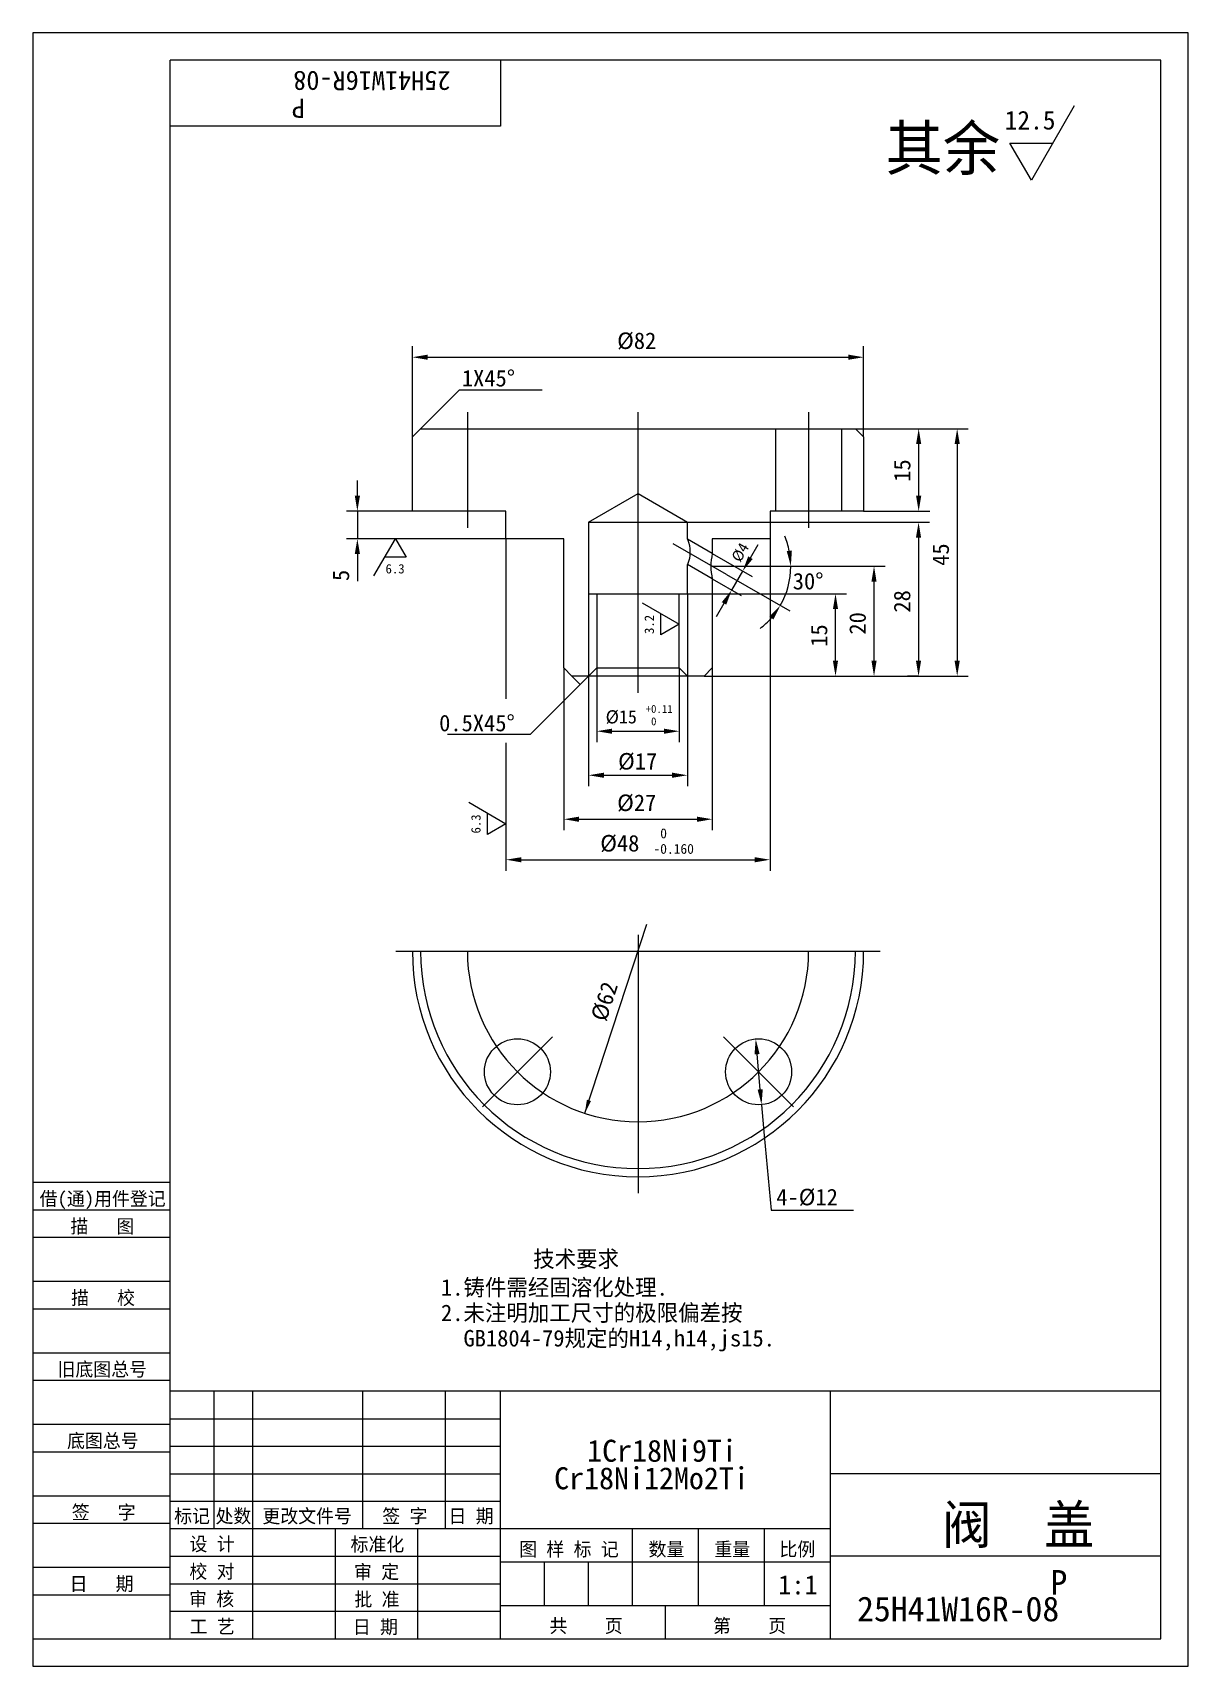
# Model space of a CAD drawing. Header units: metres. Extents: x 0 to 210, y 0 to 297.
import ezdxf

# ---------------------------------------------------------------- set-up
doc = ezdxf.new("R2010")
doc.units = ezdxf.units.M
for name, color, linetype in [('C', 6, 'Continuous'), ('D', 1, 'Continuous'), ('FL', 5, 'Continuous'), ('T', 7, 'Continuous'), ('TL', 4, 'Continuous')]:
    doc.layers.add(name, color=color, linetype=linetype)

# ---------------------------------------------------------------- blocks, each defined once
blk = doc.blocks.new('TUKUN4')
at = {"layer": 'FL'}
for p, q in [((0, 297), (0, 0)), ((210, 297), (0, 297)), ((210, 0), (210, 297)), ((0, 78), (25, 78)), ((0, 70), (25, 70)), ((0, 65), (25, 65)), ((0, 57), (25, 57)), ((0, 52), (25, 52)), ((33, 25), (33, 50)), ((40, 5), (40, 50)), ((60, 25), (60, 50)), ((75, 25), (75, 50)), ((25, 45), (85, 45)), ((0, 44), (25, 44)), ((0, 39), (25, 39)), ((25, 40), (85, 40)), ((25, 35), (85, 35)), ((0, 31), (25, 31)), ((25, 30), (85, 30)), ((0, 26), (25, 26)), ((70, 5), (70, 25)), ((0, 18), (25, 18)), ((25, 20), (85, 20)), ((25, 15), (85, 15)), ((0, 13), (25, 13)), ((25, 10), (85, 10)), ((0, 0), (210, 0))]:
    blk.add_line(p, q, dxfattribs=at)
at = {"layer": 'TL'}
for p, q in [((25, 5), (25, 292)), ((205, 292), (25, 292)), ((85, 292), (85, 280)), ((205, 5), (205, 292)), ((85, 280), (25, 280)), ((0, 88), (25, 88)), ((0, 83), (25, 83)), ((205, 50), (25, 50)), ((85, 5), (85, 50)), ((145, 5), (145, 50)), ((205, 35), (145, 35)), ((145, 25), (25, 25)), ((55, 5), (55, 25)), ((109, 11), (109, 25)), ((121, 11), (121, 25)), ((133, 11), (133, 25)), ((85, 19), (145, 19)), ((93, 11), (93, 19)), ((101, 11), (101, 19)), ((205, 20), (145, 20)), ((145, 11), (85, 11)), ((115, 5), (115, 11)), ((0, 5), (205, 5))]:
    blk.add_line(p, q, dxfattribs=at)
at = {"layer": 'T'}
for s, p in [('借(通)用件登记', (1.26, 83.76)), ('描   图', (6.86, 78.76)), ('描   校', (6.98, 65.76)), ('旧底图总号', (4.52, 52.76)), ('底图总号', (6.25, 39.76)), ('签   字', (7.1, 26.76)), ('标记', (25.71, 26.07)), ('处数', (33.22, 26.07)), ('更改文件号', (41.75, 26.07)), ('签 字', (63.53, 26.07)), ('日 期', (75.57, 26.07)), ('设 计', (28.5, 20.99)), ('标准化', (57.77, 20.93)), ('图 样 标 记', (88.4, 20.04)), ('数量', (111.92, 20.04)), ('重量', (123.88, 20.04)), ('比例', (135.7, 20.04)), ('校 对', (28.48, 15.99)), ('审 定', (58.39, 15.93)), ('日   期', (6.72, 13.76)), ('审 核', (28.41, 10.99)), ('批 准', (58.46, 10.93)), ('共    页', (93.91, 6.13)), ('第    页', (123.62, 6.13)), ('工 艺', (28.52, 5.99)), ('日 期', (58.18, 5.93))]:
    blk.add_text(s, height=2.5, dxfattribs=at).set_placement(p)

msp = doc.modelspace()

# ---------------------------------------------------------------- linework, layer by layer
at = {"layer": 'C'}
for p, q in [((79, 228), (79, 207)), ((110, 177), (110, 228)), ((141, 228), (141, 207)), ((126.1, 198.5), (116.4, 204.1)), ((110, 133), (110, 86)), ((66, 130), (154, 130)), ((94.44, 114.44), (81.72, 101.72)), ((125.56, 114.44), (138.28, 101.72))]:
    msp.add_line(p, q, dxfattribs=at)
msp.add_lwpolyline([(79, 130, 1), (141, 130, 1)], format="xyb", dxfattribs=at)
at = {"layer": 'D'}
for p, q in [((189.28, 283.69), (181.48, 270.17)), ((177.58, 276.93), (185.38, 276.93)), ((181.48, 270.17), (177.58, 276.93)), ((69, 223.5), (69, 240)), ((71.8, 238), (148.2, 238)), ((151, 223.5), (151, 240)), ((70.5, 225), (77.57, 232.07)), ((77.57, 232.07), (92.57, 232.07)), ((149.5, 225), (170, 225)), ((151, 225), (163, 225)), ((161, 222.2), (161, 212.8)), ((168, 222.2), (168, 182.8)), ((59, 212.8), (59, 215.6)), ((69, 210), (57, 210)), ((59, 210), (59, 205)), ((119, 208), (162.98, 208)), ((151, 210), (163, 210)), ((86, 205), (57, 205)), ((62, 198.24), (65.9, 205)), ((65.9, 205), (67.85, 201.62)), ((86, 205), (86, 175.89)), ((134, 205), (134, 144.64)), ((160.98, 205.2), (160.98, 182.8)), ((59, 202.2), (59, 199.4)), ((123.5, 202.31), (130.75, 198.12)), ((130.42, 201.55), (131.82, 203.97)), ((59, 199.4), (59, 197.31)), ((67.85, 201.62), (63.95, 201.62)), ((123.5, 200), (154.89, 200)), ((127.02, 195.66), (129.02, 199.12)), ((123.5, 197.69), (128.75, 194.66)), ((126.1, 198.5), (137.59, 191.86)), ((152.89, 182.8), (152.89, 197.2)), ((101, 195), (101, 160)), ((110.74, 193.36), (117.5, 189.46)), ((119, 195), (147.89, 195)), ((119, 195), (119, 160)), ((125.62, 193.23), (124.22, 190.81)), ((114.12, 187.51), (114.12, 191.41)), ((145.89, 182.8), (145.89, 192.2)), ((117.5, 189.46), (114.12, 187.51)), ((96.5, 181.5), (96.5, 152)), ((102.5, 181.5), (102.5, 168)), ((117.5, 181.5), (117.5, 168)), ((123.5, 181.5), (123.5, 152)), ((101, 180), (90.39, 169.39)), ((98, 180), (99.5, 178.5)), ((122, 180), (170, 180)), ((123.5, 180), (154.89, 180)), ((123.5, 180), (147.89, 180)), ((160.98, 180), (158.98, 180)), ((90.39, 169.39), (75.39, 169.39)), ((105.3, 170), (114.7, 170)), ((86, 167.89), (86, 144.64)), ((103.8, 162), (116.2, 162)), ((79.24, 157.09), (86, 153.19)), ((82.62, 151.24), (82.62, 155.14)), ((86, 153.19), (82.62, 151.24)), ((99.3, 154), (120.7, 154)), ((88.8, 146.64), (131.2, 146.64)), ((100.32, 100.55), (111.61, 134.91)), ((132.2, 104.89), (131.64, 111.27)), ((132.45, 102.1), (132.95, 96.53)), ((132.95, 96.53), (134.17, 82.92)), ((134.17, 82.92), (149.17, 82.92))]:
    msp.add_line(p, q, dxfattribs=at)
for start, end in [(11.26, 22.52), (330, 0), (307.48, 318.74)]:
    msp.add_arc((123.5, 200), 14.27, start, end, dxfattribs=at)
for points in [[(71.8, 238.47), (71.8, 237.53), (69, 238)], [(148.2, 238.47), (148.2, 237.53), (151, 238)], [(160.53, 222.2), (161.47, 222.2), (161, 225)], [(167.53, 222.2), (168.47, 222.2), (168, 225)], [(58.53, 212.8), (59.47, 212.8), (59, 210)], [(160.53, 212.8), (161.47, 212.8), (161, 210)], [(160.51, 205.2), (161.44, 205.2), (160.98, 208)], [(58.53, 202.2), (59.47, 202.2), (59, 205)], [(137.96, 202.83), (137.03, 202.74), (137.77, 200)], [(130.02, 201.78), (130.83, 201.31), (129.02, 199.12)], [(152.42, 197.2), (153.35, 197.2), (152.89, 200)], [(125.22, 193.47), (126.03, 193), (127.02, 195.66)], [(145.42, 192.2), (146.35, 192.2), (145.89, 195)], [(133.85, 190.86), (134.61, 190.32), (135.86, 192.86)], [(145.42, 182.8), (146.35, 182.8), (145.89, 180)], [(152.42, 182.8), (153.35, 182.8), (152.89, 180)], [(160.51, 182.8), (161.44, 182.8), (160.98, 180)], [(167.53, 182.8), (168.47, 182.8), (168, 180)], [(105.3, 170.47), (105.3, 169.53), (102.5, 170)], [(114.7, 170.47), (114.7, 169.53), (117.5, 170)], [(103.8, 162.47), (103.8, 161.53), (101, 162)], [(116.2, 162.47), (116.2, 161.53), (119, 162)], [(99.3, 154.47), (99.3, 153.53), (96.5, 154)], [(120.7, 154.47), (120.7, 153.53), (123.5, 154)], [(88.8, 147.1), (88.8, 146.17), (86, 146.64)], [(131.2, 147.1), (131.2, 146.17), (134, 146.64)], [(131.17, 111.23), (132.1, 111.31), (131.39, 114.06)], [(131.74, 104.85), (132.67, 104.93), (132.45, 102.1)], [(100.72, 103.02), (100.32, 100.55), (101.46, 102.77)]]:
    msp.add_solid(points, dxfattribs=at)
at = {"layer": 'TL'}
for p, q in [((135, 225), (147, 225)), ((135, 225), (135, 210)), ((147, 225), (147, 210)), ((101, 208), (110, 213.2)), ((110, 213.2), (119, 208)), ((101, 208), (119, 208)), ((147, 210), (135, 210)), ((123.5, 202.31), (119, 204.91)), ((123.5, 197.69), (119, 200.29)), ((102.5, 195), (117.5, 195)), ((102.5, 181.5), (117.5, 181.5)), ((119, 180), (101, 180))]:
    msp.add_line(p, q, dxfattribs=at)
for points in [[(101, 208), (101, 195), (102.5, 195), (102.5, 181.5), (101, 180), (98, 180), (96.5, 181.5), (96.5, 205), (86, 205), (86, 210), (69, 210), (69, 223.5), (70.5, 225), (135, 225)], [(147, 225), (149.5, 225), (151, 223.5)], [(151, 223.5), (151, 210), (147, 210)], [(119, 204.91), (119, 208)], [(135, 210), (134, 210), (134, 205), (123.5, 205), (123.5, 202.31)], [(123.5, 197.69), (123.5, 181.5), (122, 180), (119, 180), (117.5, 181.5), (117.5, 195), (119, 195), (119, 200.29)]]:
    msp.add_lwpolyline(points, dxfattribs=at)
for points in [[(119, 204.91, -0.19), (119, 200.29, -0.19)], [(123.5, 202.31, 0.11), (123.5, 197.69, 0.11)], [(69, 130, 1), (151, 130, 1)], [(70.5, 130, 1), (149.5, 130, 1)]]:
    msp.add_lwpolyline(points, format="xyb", dxfattribs=at)
for centre in [(88.08, 108.08), (131.92, 108.08)]:
    msp.add_circle(centre, 6, dxfattribs=at)

# ---------------------------------------------------------------- block references
at = {"layer": 'D'}
msp.add_blockref('TUKUN4', (0, 0), dxfattribs=at)

# ---------------------------------------------------------------- texts
for s, height, rotation, p in [('25H41W16R-08', 3.5, 180, (75.92, 290)), ('      P', 3.5, 180, (63.75, 285)), ('15', 3, 90, (159.5, 215.36)), ('%%C4', 2, 60, (128.57, 200.57)), ('45', 3, 90, (166.5, 200.07)), ('5', 3, 90, (57.5, 197.31)), ('28', 3, 90, (159.48, 191.57)), ('3.2', 1.7, 90, (112.89, 187.68)), ('20', 3, 90, (151.39, 187.57)), ('15', 3, 90, (144.39, 185.36)), ('6.3', 1.7, 90, (81.39, 151.41)), ('%%C62', 3, 71.8, (104.17, 117.06))]:
    msp.add_text(s, height=height, rotation=rotation, dxfattribs=at).set_placement(p)
for s, height, p in [('12.5', 3.4, (176.62, 279.39)), ('其余', 8, (155, 272)), ('%%C82', 3, (106.21, 239.5)), ('1X45%%D', 3, (77.99, 232.68)), ('6.3', 1.7, (64.12, 198.69)), ('30%%D', 3, (138.12, 195.78)), ('0.5X45%%D', 3, (73.86, 169.99)), ('%%C15', 2.4, (104.11, 171.42)), ('+0.11', 1.44, (111.39, 173.34)), (' 0', 1.44, (111.39, 171.08)), ('%%C17', 3, (106.38, 163.04)), ('%%C27', 3, (106.21, 155.5)), (' 0', 1.8, (112.81, 150.54)), ('%%C48', 3, (103.14, 148.14)), ('-0.160', 1.8, (112.81, 147.72)), ('4-%%C12', 3, (135.13, 83.82)), ('技术要求', 3, (90.95, 72.57)), ('1.铸件需经固溶化处理.', 3, (74.2, 67.39)), ('2.未注明加工尺寸的极限偏差按', 3, (74.2, 62.77)), ('  GB1804-79规定的H14,h14,js15.', 3, (74.2, 58.15)), ('1Cr18Ni9Ti', 4, (100.76, 37.19)), ('Cr18Ni12Mo2Ti', 4, (94.76, 32.19)), ('阀  盖', 7, (165.19, 22.25)), ('1:1', 3.5, (135.49, 13.07)), ('     P', 4.5, (169.64, 13)), ('25H41W16R-08', 4.5, (149.81, 8.19))]:
    msp.add_text(s, height=height, dxfattribs=at).set_placement(p)

doc.saveas('drawing.dxf')
